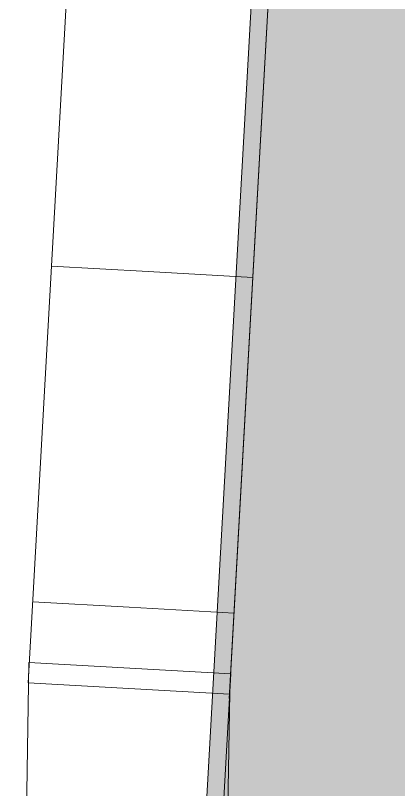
# Model space of a CAD drawing. Header units: metres. Extents: x -19025 to 34897, y -14024 to 26069.
# Drawn here: x -13215 to -12645, y 13887 to 15038 of the extents above; entities that cross this region are included whole.
import ezdxf
from ezdxf.enums import TextEntityAlignment as Align

# ---------------------------------------------------------------- set-up
doc = ezdxf.new("R2010")
doc.units = ezdxf.units.M
doc.header["$MEASUREMENT"] = 0
for name, color, linetype in [('11__100 Achsraster', 7, 'Continuous'), ('140 Bruestung Attika', 7, 'Continuous'), ('330 Dachdeckung', 7, 'Continuous')]:
    doc.layers.add(name, color=color, linetype=linetype)
doc.styles.add('ERSTELLTER_STIL_4', font='arialbd.ttf')
doc.linetypes.add('Grenze Bezirk', pattern='A,0,[2,22HAUS116_412 STG1 _ 2.DG_IndexB_2026-08-161.Shx,S=0.001587,R=0,X=0,Y=0],-0.25,0', length=0.25)

# ---------------------------------------------------------------- blocks, each defined once
blk = doc.blocks.new('*X608')
at = {"layer": '330 Dachdeckung', "color": 8, "linetype": 'Continuous', "lineweight": 5}
for p, q in [((-14.7688, 18.9603), (-14.9124, 18.9683)), ((-14.9124, 18.9683), (-14.7688, 18.9603)), ((-14.6129, 18.9516), (-14.7688, 18.9603)), ((-14.7688, 18.9603), (-14.6129, 18.9516)), ((-14.7968, 18.4611), (-14.9404, 18.4691)), ((-14.9404, 18.4691), (-14.7968, 18.4611)), ((-14.6409, 18.4523), (-14.7968, 18.4611)), ((-14.7968, 18.4611), (-14.6409, 18.4523))]:
    blk.add_line(p, q, dxfattribs=at)
blk = doc.blocks.new('Dachfläche_24_1', base_point=(-14.9472, 18.3486))
at = {"layer": '330 Dachdeckung', "color": 7, "linetype": 'Continuous', "lineweight": 13, "flags": 128}
blk.add_lwpolyline([(-14.9472, 18.3486), (-14.6476, 18.3318), (-14.4396, 22.042), (-14.7392, 22.0587)], close=True, dxfattribs=at)
at = {"layer": '330 Dachdeckung', "color": 7, "linetype": 'Continuous', "lineweight": 13}
blk.add_blockref('*X608', (0, 0), dxfattribs=at)
blk = doc.blocks.new('Dachfläche_47_1', base_point=(-14.5638, 17.0712))
at = {"layer": '330 Dachdeckung', "color": 7, "linetype": 'Continuous', "lineweight": 13, "flags": 128}
blk.add_lwpolyline([(-14.5638, 17.0712), (-14.5638, 17.0715), (-14.7174, 17.0801), (-14.6456, 18.362), (-14.9462, 18.3788), (-14.9661, 17.0938)], close=True, dxfattribs=at)
blk = doc.blocks.new('Wand_197_1', base_point=(-14.2511, 21.8311))
at = {"layer": '140 Bruestung Attika', "linetype": 'Continuous', "lineweight": 13, "true_color": 0xebebeb}
blk.add_hatch(color=7, dxfattribs=at).paths.add_polyline_path([(-14.4853, 21.674), (-14.722, 17.4507), (-14.3276, 17.4286), (-14.0909, 21.6518)])
at = {"layer": '140 Bruestung Attika', "color": 7, "linetype": 'Continuous', "lineweight": 13, "flags": 128}
blk.add_lwpolyline([(-14.4853, 21.674), (-14.7441, 17.0563)], dxfattribs=at)
blk = doc.blocks.new('Standard-Rastermarker_14')
at = {"layer": '11__100 Achsraster', "color": 8, "linetype": 'Grenze Bezirk', "lineweight": 5}
blk.add_line((1, 0), (0, 0), dxfattribs=at)
at = {"layer": '11__100 Achsraster', "color": 8, "lineweight": 5, "style": 'ERSTELLTER_STIL_4'}
blk.add_attdef('AC_MarkerText_1', text='', height=0.2, rotation=0.8788, dxfattribs=at).set_placement((24.123, 0.1), align=Align.TOP_CENTER)
blk = doc.blocks.new('Standard-Rastermarker_19')
at = {"layer": '11__100 Achsraster', "color": 8, "linetype": 'Grenze Bezirk', "lineweight": 5}
for p, q in [((1, 0), (10.5516, 0)), ((10.5516, 0), (11.5516, 0))]:
    blk.add_line(p, q, dxfattribs=at)
at = {"layer": '11__100 Achsraster', "color": 8, "lineweight": 5, "style": 'ERSTELLTER_STIL_4'}
blk.add_attdef('AC_MarkerText_1', text='', height=0.2, rotation=3.2085, dxfattribs=at).set_placement((-0.2582, 0.0998), align=Align.TOP_CENTER)

msp = doc.modelspace()

# ---------------------------------------------------------------- block references
at = {"layer": '11__100 Achsraster', "color": 7, "linetype": 'Continuous', "lineweight": 18}
for name, p, xscale, yscale, zscale, rotation in [('Standard-Rastermarker_19', (-12250.106, 25555.753), 1000, 1000, 1000, 266.7914836001973), ('Standard-Rastermarker_14', (-12895.958, 14031.111), 999.9999999999995, 999.9999999999995, 999.9999999999995, 269.1211930973006)]:
    msp.add_blockref(name, p, dxfattribs=dict(at, xscale=xscale, yscale=yscale, zscale=zscale, rotation=rotation))
at = {"layer": '140 Bruestung Attika', "color": 7, "lineweight": 30, "xscale": 1000, "yscale": 1000, "zscale": 1000}
msp.add_blockref('Wand_197_1', (-12499.795, 17528.028), dxfattribs=at)
at = {"layer": '330 Dachdeckung', "color": 7, "linetype": 'Continuous', "lineweight": 13, "xscale": 1000, "yscale": 1000, "zscale": 1000}
for name, p in [('Dachfläche_24_1', (-13195.849, 14045.567)), ('Dachfläche_47_1', (-12812.5, 12768.175))]:
    msp.add_blockref(name, p, dxfattribs=at)

doc.saveas('drawing.dxf')
